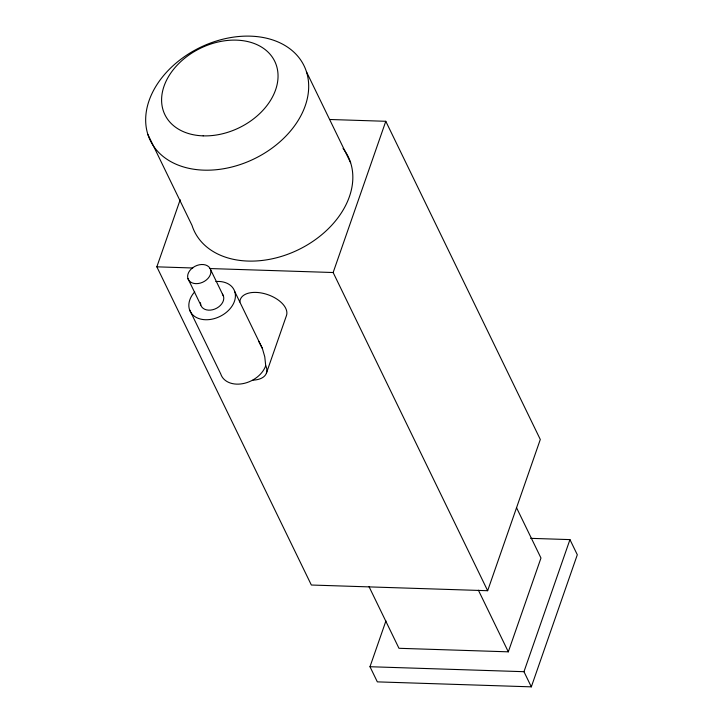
<?xml version="1.0" encoding="UTF-8"?>
<svg xmlns="http://www.w3.org/2000/svg" width="723" height="723" viewBox="0 0 723 723"><rect width="100%" height="100%" fill="white"/><g stroke="black" fill="none" stroke-linecap="round" stroke-linejoin="round"><path stroke-width="1.08" d="M329.643 119.485L385.793 121.292L540.298 439.485L487.654 590.718L311.351 585.024L156.846 266.832L180.199 199.738M266.398 373.185L286.398 315.761A24.428 13.629 19.2 0 0 265.892 294.053A24.428 13.629 19.2 0 0 239.891 302.006M487.654 590.718L333.149 272.526L385.793 121.292M530.61 538.337L569.95 539.611L577.306 554.758L531.324 686.85L377.343 681.87L369.986 666.723L385.928 620.921M369.046 586.678L398.969 648.296L508.314 651.83L540.967 558.029L516.448 507.528M531.324 686.85L523.967 671.694L569.95 539.611M156.846 266.832L192.779 267.989M209.625 268.54L333.149 272.526M369.986 666.723L523.967 671.694M258.689 341.247L262.377 348.468L264.772 356.81L265.712 365.711A24.428 13.629 19.2 0 1 253.041 380.135M306.48 71.839A85.486 61.907 -25.9 0 1 203.85 170.149A85.486 61.907 -25.9 0 1 171.197 67.465A85.486 61.907 -25.9 0 1 306.48 71.839L350.628 162.747M478.4 590.212L508.314 651.83M234.785 291.649L262.377 348.468M147.872 134.469L192.011 225.377A85.486 61.907 -25.9 0 0 300.361 248.757A85.486 61.907 -25.9 0 0 343.045 148.468M210.583 269.607A12.21 8.848 -25.9 0 1 195.924 283.651A12.21 8.848 -25.9 0 1 191.252 268.983A12.21 8.848 -25.9 0 1 210.583 269.607L223.461 296.123M187.926 278.554L200.795 305.07M189.471 309.543L220.741 373.936A24.428 17.686 -25.9 0 0 242.738 383.669A24.428 17.686 -25.9 0 0 265.712 365.711M215.825 281.518A24.428 17.686 -25.9 0 1 234.017 302.431A24.428 17.686 -25.9 0 1 200.199 318.979A24.428 17.686 -25.9 0 1 194.722 291.848M222.377 294.08A12.21 8.848 -25.9 0 1 214.821 309.064A12.21 8.848 -25.9 0 1 200.488 302.72M203.154 135.861A61.057 44.22 -25.9 0 0 276.466 65.63A61.057 44.22 -25.9 0 0 179.828 62.512A61.057 44.22 -25.9 0 0 203.154 135.861"/></g></svg>
